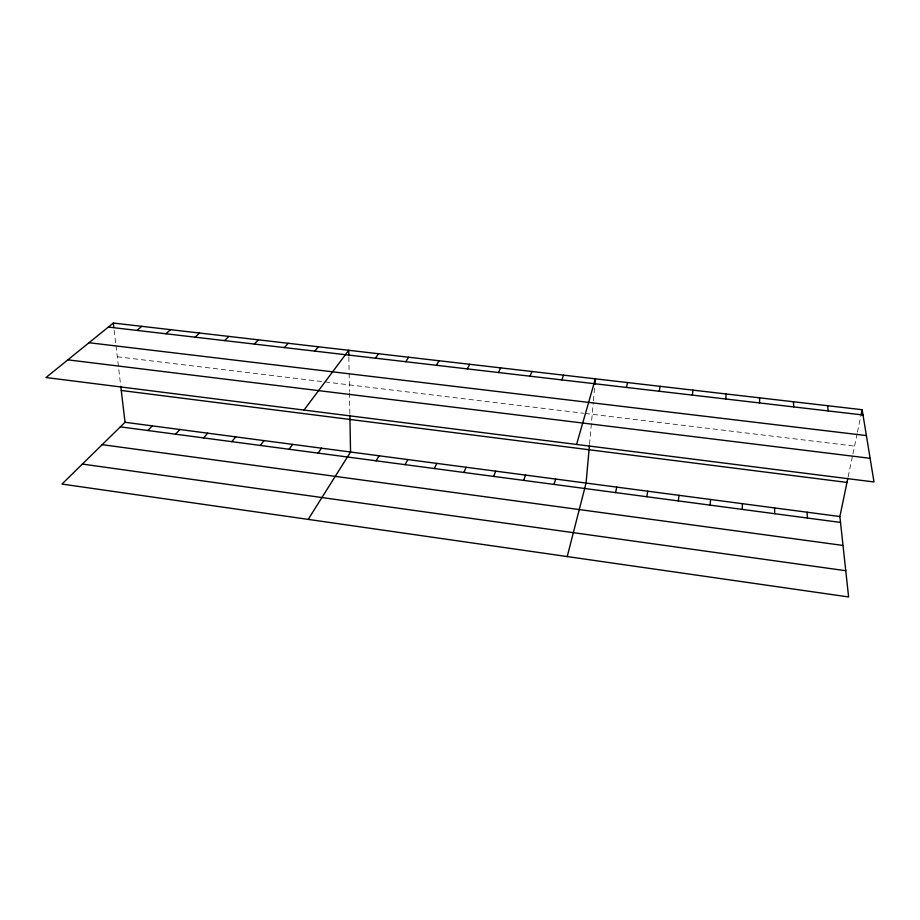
<?xml version="1.0" encoding="UTF-8"?>
<svg xmlns="http://www.w3.org/2000/svg" width="920" height="920" viewBox="0 0 920 920"><rect width="100%" height="100%" fill="white"/><g stroke="black" fill="none" stroke-linecap="round" stroke-linejoin="round"><path stroke-width="0.69" stroke-dasharray="4.6 3.45" d="M589.524 444.337L593.296 402.132M593.423 400.775L594.642 387.09M848.136 476.882L852.644 455.273M852.92 453.962L857.164 433.619M857.451 432.228L860.775 416.265M117.288 356.753L583.659 413.275M585.085 413.448L854.553 446.119M114.149 330.119L115.816 344.206M115.977 345.598L120.612 384.893M348.853 356.994L349.117 372.002M349.14 373.44L349.473 391.575M349.497 392.921L349.865 413.735"/><path stroke-width="1.38" d="M759.575 402.937L759.598 397.842M742.268 509.392L742.417 503.688M725.799 399.004L726.098 393.967M710.136 505.137L710.55 499.491M589.409 445.683L586.063 483.069L567.214 556.566M594.895 384.341L595.378 378.844L576.575 444.452M692.357 395.105L692.932 390.126M678.327 500.917L678.994 495.328M646.817 496.731L647.726 491.199M659.249 391.241L660.1 386.331M839.88 516.534L125.028 422.28L61.985 484.058L848.608 596.953L839.88 516.534L847.849 478.262M861.051 414.954L862.144 409.71L113.321 323.046L46 377.534L874 481.965L862.144 409.71M615.595 492.591L616.756 487.117M626.462 387.423L627.578 382.57M554.047 484.414L555.668 479.067M561.867 379.902L563.5 375.153M523.71 480.389L525.55 475.099M493.637 476.399L495.719 471.166M530.035 376.199L531.921 371.496M463.852 472.454L466.152 467.268M498.525 372.519L500.652 367.873M434.343 468.533L436.85 463.404M467.314 368.885L469.683 364.285M405.11 464.657L407.824 459.574M436.402 365.286L439.012 360.743M376.13 460.805L379.063 455.779M308.177 519.397L350.554 452.019L349.887 415.161M405.789 361.721L408.629 357.224M318.113 453.111L321.448 448.19M375.475 358.19L378.534 353.74M289.075 449.259L292.617 444.383M304.002 410.067L348.726 350.29L348.829 355.649M260.302 445.441L264.04 440.611M314.789 351.118L318.308 346.771M231.805 441.657L235.738 436.885M284.441 347.587L288.178 343.286M203.561 437.909L207.678 433.182M175.57 434.194L179.883 429.513M254.391 344.08L258.336 339.825M147.833 430.514L152.329 425.879M224.618 340.618L228.781 336.409M195.132 337.18L199.502 333.017M165.933 333.776L170.511 329.659M136.999 330.406L141.772 326.335M108.353 327.072L863.006 414.989M89.01 342.723L866.387 435.585M67.85 359.846L870.113 458.309M121.267 390.471L846.986 482.425M120.347 426.868L840.512 522.433M102.2 444.659L843.019 545.445M82.386 464.071L845.768 570.722M113.321 323.046L113.815 327.29M120.773 386.285L125.028 422.28M827.62 405.72L828.184 410.929M807.07 512.21L807.449 518.052M793.431 401.764L793.707 406.916M774.594 507.932L774.697 513.705"/></g></svg>
